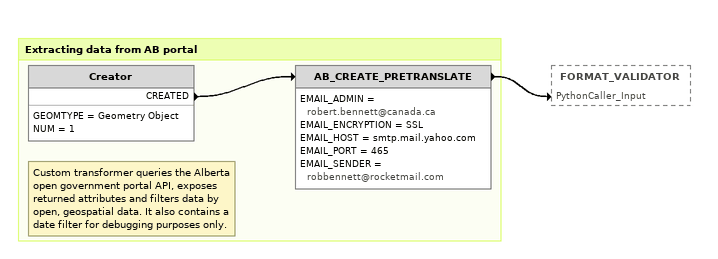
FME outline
Bookmark: Extracting data from AB portal
Creator
    GEOMTYPE = Geometry Object
    NUM = 1
    CREATED -> AB_CREATE_PRETRANSLATE
Note: Custom transformer queries the Alberta open government portal API, exposes returned attributes and filters data by open, geospatial data. It also contains a date filter for debugging purposes only.
AB_CREATE_PRETRANSLATE
    EMAIL_ADMIN = robert.bennett@canada.ca
    EMAIL_ENCRYPTION = SSL
    EMAIL_HOST = smtp.mail.yahoo.com
    EMAIL_PORT = 465
    EMAIL_SENDER = robbennett@rocketmail.com
    -> FORMAT_VALIDATOR [PythonCaller_Input]
